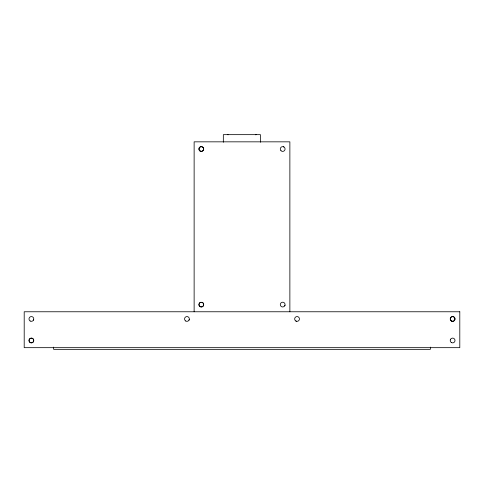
<?xml version="1.0" encoding="UTF-8"?>
<svg xmlns="http://www.w3.org/2000/svg" width="484" height="484" viewBox="0 0 484 484"><rect width="100%" height="100%" fill="white"/><g stroke="black" fill="none" stroke-linecap="round" stroke-linejoin="round"><path stroke-width="0.73" d="M33.45 320.142L33.692 319.567M189.026 320.142L189.262 319.567M284.761 305.785L284.997 305.204A2.396 2.396 0 0 0 282.069 302.276A2.396 2.396 0 0 0 280.998 306.281A2.396 2.396 0 0 0 284.997 305.204M450.308 339.871L450.55 339.29M283.309 146.706L283.884 146.942M451.62 321.104L451.421 321.019A2.396 2.396 0 0 1 451.421 316.875M295.851 321.019A2.396 2.396 0 0 0 299.445 318.95A2.396 2.396 0 0 0 295.851 316.875A2.396 2.396 0 0 0 295.851 321.019L296.432 321.261M430.361 347.125L430.361 349.345L53.639 349.345L53.639 347.125M289.868 311.769L289.868 141.836L194.132 141.836L194.132 311.769M260.428 142.26L260.428 134.655L223.33 134.655L223.33 142.26M201.931 302.276A2.396 2.396 0 0 1 203.625 305.204A2.396 2.396 0 0 1 200.691 306.898L200.116 306.662A2.396 2.396 0 0 1 199.003 303.97M199.239 303.389A2.396 2.396 0 0 1 200.691 302.276M452.002 316.639A2.396 2.396 0 0 1 455.014 318.95A2.396 2.396 0 0 1 452.002 321.261M255.643 134.818A1.198 1.198 0 0 1 256.242 134.655M227.522 134.655A1.198 1.198 0 0 1 228.115 134.818M199.239 147.82L199.003 148.394A2.396 2.396 0 0 0 201.725 151.371A2.396 2.396 0 0 0 203.274 147.644A2.396 2.396 0 0 0 199.239 147.82M459.8 311.769L24.2 311.769L24.2 347.669L459.8 347.669L459.8 311.769M32.579 338.419L31.998 338.177A2.396 2.396 0 0 0 29.022 340.905A2.396 2.396 0 0 0 32.755 342.448A2.396 2.396 0 0 0 32.579 338.419M280.998 150.712A2.396 2.396 0 0 0 284.997 149.635A2.396 2.396 0 0 0 282.069 146.706A2.396 2.396 0 0 0 280.998 150.712M451.421 342.563A2.396 2.396 0 0 0 455.014 340.488A2.396 2.396 0 0 0 451.421 338.419A2.396 2.396 0 0 0 451.421 342.563M185.753 321.019A2.396 2.396 0 0 0 189.347 318.95A2.396 2.396 0 0 0 185.753 316.875A2.396 2.396 0 0 0 185.753 321.019M30.183 321.019A2.396 2.396 0 0 0 33.771 318.95A2.396 2.396 0 0 0 30.183 316.875A2.396 2.396 0 0 0 30.183 321.019M30.226 342.49A2.311 2.311 0 0 0 33.692 340.488A2.311 2.311 0 0 0 30.226 338.485A2.311 2.311 0 0 0 30.226 342.49M451.463 320.952A2.311 2.311 0 0 0 454.93 318.95A2.311 2.311 0 0 0 451.463 316.947A2.311 2.311 0 0 0 451.463 320.952M200.158 306.59A2.311 2.311 0 0 0 203.625 304.587A2.311 2.311 0 0 0 200.158 302.585A2.311 2.311 0 0 0 200.158 306.59M200.158 151.02A2.311 2.311 0 0 0 203.625 149.018A2.311 2.311 0 0 0 200.158 147.015A2.311 2.311 0 0 0 200.158 151.02"/></g></svg>
